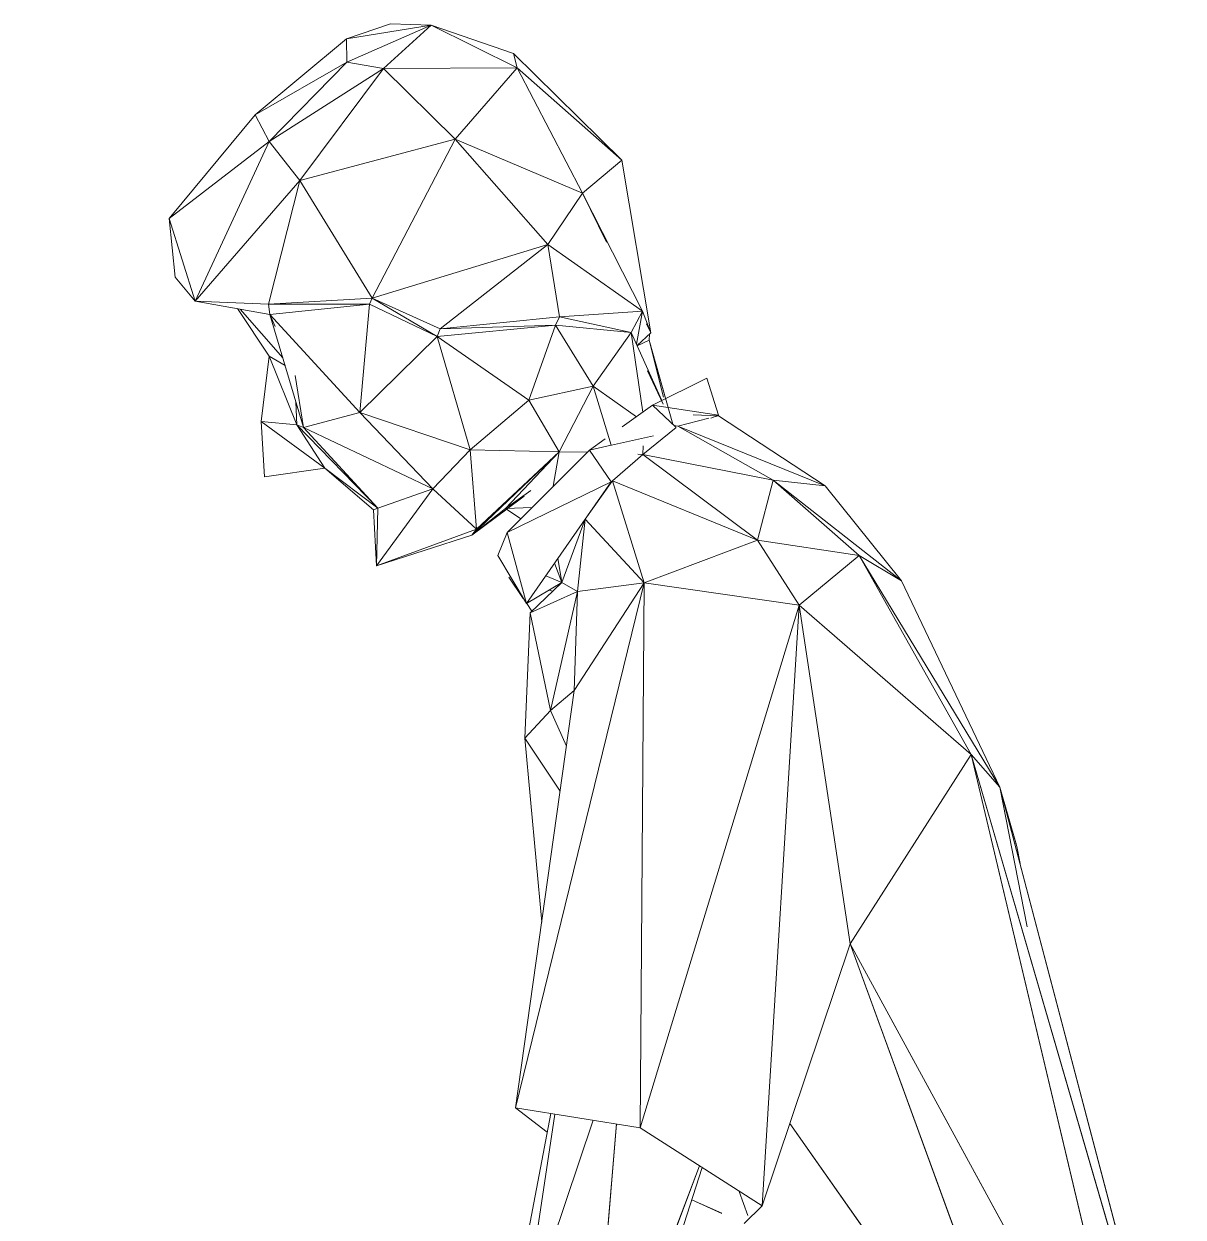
# Model space of a CAD drawing. Header units: centimetres. Extents: x 710 to 12582, y -437 to 1921.
# Drawn here: x 3528.6 to 3577.4, y 216.8 to 267 of the extents above; entities that cross this region are included whole.
import ezdxf

# ---------------------------------------------------------------- set-up
doc = ezdxf.new("R2010")
doc.units = ezdxf.units.CM
doc.layers.add('A-GENM', color=7, linetype='Continuous', lineweight=9)

# ---------------------------------------------------------------- blocks, each defined once
blk = doc.blocks.new('EQ-01-019 - EQ-01-019_dwg_Agrupar_1035-V12-Sección 4')
at = {"layer": 'A-GENM', "color": 30, "true_color": 0xff7f00}
for p, q in [((3549.21, 212.962), (3550.774, 221.172)), ((3549.21, 212.962), (3550.774, 221.172)), ((3549.21, 212.962), (3550.774, 221.172)), ((3549.572, 212.027), (3550.937, 221.146)), ((3550.937, 221.146), (3549.572, 212.027)), ((3550.937, 221.146), (3549.572, 212.027)), ((3549.572, 212.027), (3552.564, 220.885)), ((3552.564, 220.885), (3549.572, 212.027)), ((3549.572, 212.027), (3552.564, 220.885)), ((3552.382, 206.693), (3553.535, 220.729)), ((3552.382, 206.693), (3553.535, 220.729)), ((3552.382, 206.693), (3557.038, 218.961)), ((3557.038, 218.961), (3552.382, 206.693)), ((3553.676, 208.069), (3557.14, 218.895)), ((3553.676, 208.069), (3557.14, 218.895)), ((3553.676, 208.069), (3557.14, 218.895)), ((3546.665, 209.348), (3549.21, 212.962)), ((3549.21, 212.962), (3548.232, 211.614)), ((3548.232, 211.614), (3549.21, 212.962)), ((3549.21, 212.962), (3548.232, 211.614)), ((3549.572, 212.027), (3549.21, 212.962)), ((3549.21, 212.962), (3549.572, 212.027)), ((3549.572, 212.027), (3549.21, 212.962)), ((3549.572, 212.027), (3546.665, 209.348)), ((3549.572, 212.027), (3550.797, 205.298)), ((3549.572, 212.027), (3552.382, 206.693)), ((3535.981, 195.228), (3548.232, 211.614)), ((3548.232, 211.614), (3535.981, 195.228)), ((3546.665, 209.348), (3548.232, 211.614)), ((3546.731, 209.443), (3548.232, 211.614)), ((3548.001, 211.278), (3548.232, 211.614)), ((3535.871, 193.644), (3546.665, 209.348)), ((3536.42, 194.327), (3546.665, 209.348)), ((3546.665, 209.348), (3550.797, 205.298)), ((3553.676, 208.069), (3552.382, 206.693)), ((3552.382, 206.693), (3553.676, 208.069)), ((3550.797, 205.298), (3552.382, 206.693)), ((3550.797, 205.298), (3552.382, 206.693)), ((3536.42, 194.327), (3550.797, 205.298)), ((3536.42, 194.327), (3550.797, 205.298)), ((3536.878, 194.069), (3550.797, 205.298)), ((3538.175, 194.679), (3547.164, 202.366)), ((3547.164, 202.366), (3538.175, 194.679)), ((3547.164, 202.366), (3538.175, 194.679)), ((3535.871, 193.644), (3537.747, 196.371)), ((3532.506, 194.49), (3537.648, 195.686)), ((3535.981, 195.228), (3537.648, 195.686)), ((3530.61, 189.069), (3535.981, 195.228)), ((3530.61, 189.069), (3535.981, 195.228)), ((3535.981, 195.228), (3530.61, 189.069)), ((3531.178, 187.66), (3535.981, 195.228)), ((3531.178, 187.66), (3535.981, 195.228)), ((3531.321, 191.275), (3535.981, 195.228)), ((3532.473, 187.197), (3535.981, 195.228)), ((3535.981, 195.228), (3532.473, 187.197)), ((3532.506, 194.49), (3536.045, 195.313)), ((3532.506, 194.49), (3535.981, 195.228)), ((3533.768, 187.249), (3535.981, 195.228)), ((3533.768, 187.249), (3535.981, 195.228)), ((3535.981, 195.228), (3535.871, 193.644)), ((3535.981, 195.228), (3535.871, 193.644)), ((3535.871, 193.644), (3535.981, 195.228)), ((3536.878, 194.069), (3538.299, 195.239)), ((3530.602, 192.692), (3532.506, 194.49)), ((3532.506, 194.49), (3530.602, 192.692)), ((3530.664, 191.293), (3532.506, 194.49)), ((3531.321, 191.275), (3532.506, 194.49)), ((3536.878, 194.069), (3538.175, 194.679)), ((3534.379, 187.311), (3536.42, 194.327)), ((3534.379, 187.311), (3536.878, 194.069)), ((3536.878, 194.069), (3534.379, 187.311)), ((3536.42, 194.327), (3535.871, 193.644)), ((3536.878, 194.069), (3536.42, 194.327)), ((3533.768, 187.249), (3535.871, 193.644)), ((3535.871, 193.644), (3533.768, 187.249)), ((3534.379, 187.311), (3535.871, 193.644)), ((3530.319, 189.596), (3530.602, 192.692)), ((3530.602, 192.692), (3530.319, 189.596)), ((3530.602, 192.692), (3530.434, 189.789)), ((3530.602, 192.692), (3530.664, 191.293)), ((3530.602, 192.692), (3530.664, 191.293)), ((3531.321, 191.275), (3531.635, 191.41)), ((3531.321, 191.275), (3528.594, 186.704)), ((3531.321, 191.275), (3528.594, 186.704)), ((3531.321, 191.275), (3528.594, 186.704)), ((3531.321, 191.275), (3528.694, 185.124)), ((3530.501, 189.901), (3530.664, 191.293)), ((3530.501, 189.901), (3530.664, 191.293)), ((3530.61, 189.069), (3531.321, 191.275)), ((3531.321, 191.275), (3530.61, 189.069)), ((3531.321, 191.275), (3530.664, 191.293)), ((3530.664, 191.293), (3530.783, 190.374)), ((3530.664, 191.293), (3531.295, 191.233)), ((3531.321, 191.275), (3530.664, 191.293)), ((3530.61, 189.069), (3528.694, 185.124)), ((3528.772, 184.331), (3530.61, 189.069)), ((3529.287, 183.489), (3530.61, 189.069)), ((3531.178, 187.66), (3530.61, 189.069)), ((3530.61, 189.069), (3531.178, 187.66)), ((3529.287, 183.489), (3531.178, 187.66)), ((3531.178, 187.66), (3529.287, 183.489)), ((3531.178, 187.66), (3529.287, 183.489)), ((3529.849, 183.67), (3531.178, 187.66)), ((3530.681, 182.807), (3531.178, 187.66)), ((3531.178, 187.66), (3530.681, 182.807)), ((3532.473, 187.197), (3531.178, 187.66)), ((3532.473, 187.197), (3531.178, 187.66)), ((3530.681, 182.807), (3532.473, 187.197)), ((3530.681, 182.807), (3532.473, 187.197)), ((3531.683, 183.432), (3532.473, 187.197)), ((3532.473, 187.197), (3531.986, 184.847)), ((3532.473, 187.197), (3531.986, 184.847)), ((3532.473, 187.197), (3533.768, 187.249)), ((3532.473, 187.197), (3533.768, 187.249)), ((3532.473, 187.197), (3532.862, 184.233)), ((3532.862, 184.233), (3532.473, 187.197)), ((3533.768, 187.249), (3532.862, 184.233)), ((3532.862, 184.233), (3533.768, 187.249)), ((3534.379, 187.311), (3533.479, 184.884)), ((3533.479, 184.884), (3534.379, 187.311)), ((3533.479, 184.884), (3533.768, 187.249)), ((3533.768, 187.249), (3533.479, 184.884)), ((3533.768, 187.249), (3533.479, 184.884)), ((3534.379, 187.311), (3533.768, 187.249)), ((3528.694, 185.124), (3528.601, 185.396)), ((3528.601, 185.396), (3528.694, 185.124)), ((3528.694, 185.124), (3528.601, 185.396)), ((3529.154, 185.317), (3528.694, 185.124)), ((3528.694, 185.124), (3528.777, 184.346)), ((3528.694, 185.124), (3528.921, 184.717)), ((3531.986, 184.847), (3531.8, 182.127)), ((3531.8, 182.127), (3531.986, 184.847)), ((3532.862, 184.233), (3531.986, 184.847)), ((3531.986, 184.847), (3532.367, 181.909)), ((3533.479, 184.884), (3532.862, 184.233)), ((3533.479, 184.884), (3532.884, 182.62)), ((3528.601, 184.57), (3528.946, 182.567)), ((3528.601, 184.57), (3528.946, 182.567)), ((3528.946, 182.567), (3528.601, 184.57)), ((3529.136, 180.648), (3528.772, 184.331)), ((3528.772, 184.331), (3529.618, 180.213)), ((3528.772, 184.331), (3529.287, 183.489)), ((3528.772, 184.331), (3529.136, 180.648)), ((3531.683, 183.432), (3531.93, 184.025)), ((3531.93, 184.025), (3531.683, 183.432)), ((3532.862, 184.233), (3532.367, 181.909)), ((3532.367, 181.909), (3532.862, 184.233)), ((3532.862, 184.233), (3532.884, 182.62)), ((3532.884, 182.62), (3532.862, 184.233)), ((3528.706, 182.883), (3528.601, 183.78)), ((3528.601, 183.78), (3528.706, 182.883)), ((3528.601, 183.78), (3528.706, 182.883)), ((3529.859, 183.7), (3529.287, 183.489)), ((3529.287, 183.489), (3529.859, 183.7)), ((3529.287, 183.489), (3529.859, 183.7)), ((3529.618, 180.213), (3529.287, 183.489)), ((3529.287, 183.489), (3529.902, 182.576)), ((3529.287, 183.489), (3529.618, 180.213)), ((3529.902, 182.576), (3529.287, 183.489)), ((3530.021, 180.137), (3529.849, 183.67)), ((3530.681, 182.807), (3529.849, 183.67)), ((3530.557, 179.801), (3529.849, 183.67)), ((3530.681, 182.807), (3529.849, 183.67)), ((3531.683, 183.432), (3530.681, 182.807)), ((3531.323, 180.618), (3531.683, 183.432)), ((3528.706, 182.883), (3528.973, 182.302)), ((3528.706, 182.883), (3528.973, 182.302)), ((3528.706, 182.883), (3528.973, 182.302)), ((3530.681, 182.807), (3530.557, 179.801)), ((3531.323, 180.618), (3530.681, 182.807)), ((3532.884, 182.62), (3532.367, 181.909)), ((3532.884, 182.62), (3532.367, 181.909)), ((3532.367, 181.909), (3531.8, 182.127)), ((3529.136, 180.648), (3529.618, 180.213)), ((3529.618, 180.213), (3529.999, 180.581)), ((3529.618, 180.213), (3529.999, 180.581)), ((3531.323, 180.618), (3530.557, 179.801)), ((3530.557, 179.801), (3530.021, 180.137))]:
    blk.add_line(p, q, dxfattribs=at)
at = {"layer": 'A-GENM', "color": 30, "true_color": 0xff7f00, "flags": 128}
for points in [[(3557.038, 218.961), (3552.382, 206.693), (3553.535, 220.729)], [(3549.572, 212.027), (3546.665, 209.348), (3549.21, 212.962), (3546.665, 209.348)], [(3549.572, 212.027), (3550.797, 205.298), (3552.382, 206.693), (3549.572, 212.027), (3546.665, 209.348), (3550.797, 205.298), (3536.878, 194.069), (3536.42, 194.327), (3535.871, 193.644)], [(3536.878, 194.069), (3550.797, 205.298), (3549.572, 212.027)], [(3549.572, 212.027), (3552.382, 206.693), (3553.676, 208.069)], [(3535.981, 195.228), (3548.232, 211.614), (3546.731, 209.443)], [(3535.871, 193.644), (3546.665, 209.348), (3535.871, 193.644), (3534.379, 187.311), (3535.871, 193.644), (3533.768, 187.249)], [(3546.665, 209.348), (3536.42, 194.327), (3550.797, 205.298), (3546.665, 209.348), (3536.42, 194.327), (3534.379, 187.311), (3536.878, 194.069), (3536.42, 194.327), (3535.871, 193.644)], [(3535.981, 195.228), (3531.321, 191.275), (3530.61, 189.069)], [(3536.045, 195.313), (3532.506, 194.49), (3535.981, 195.228), (3531.178, 187.66)], [(3531.178, 187.66), (3532.473, 187.197), (3535.981, 195.228)], [(3532.473, 187.197), (3533.768, 187.249), (3535.981, 195.228), (3532.506, 194.49), (3531.321, 191.275), (3535.981, 195.228)], [(3530.664, 191.293), (3532.506, 194.49), (3530.602, 192.692)], [(3530.664, 191.293), (3532.506, 194.49), (3531.321, 191.275)], [(3533.768, 187.249), (3534.379, 187.311), (3536.42, 194.327)], [(3530.434, 189.789), (3530.602, 192.692), (3530.319, 189.596)], [(3530.664, 191.293), (3530.602, 192.692), (3530.434, 189.789)], [(3528.777, 184.346), (3528.694, 185.124), (3531.321, 191.275)], [(3528.777, 184.346), (3528.694, 185.124), (3531.321, 191.275)], [(3530.501, 189.901), (3530.664, 191.293), (3530.783, 190.374)], [(3531.295, 191.233), (3530.664, 191.293), (3530.783, 190.374)], [(3531.321, 191.275), (3530.664, 191.293), (3531.295, 191.233)], [(3529.154, 185.317), (3528.694, 185.124), (3530.61, 189.069)], [(3530.61, 189.069), (3528.694, 185.124), (3528.921, 184.717)], [(3529.287, 183.489), (3530.61, 189.069), (3528.772, 184.331)], [(3530.61, 189.069), (3528.772, 184.331), (3529.287, 183.489)], [(3529.287, 183.489), (3530.61, 189.069), (3531.178, 187.66)], [(3531.178, 187.66), (3529.849, 183.67), (3530.021, 180.137)], [(3529.849, 183.67), (3531.178, 187.66), (3530.681, 182.807)], [(3530.021, 180.137), (3530.557, 179.801), (3531.323, 180.618), (3530.681, 182.807), (3530.557, 179.801), (3530.681, 182.807), (3532.473, 187.197)], [(3532.473, 187.197), (3531.986, 184.847), (3532.367, 181.909), (3531.8, 182.127)], [(3532.884, 182.62), (3533.479, 184.884), (3532.862, 184.233), (3532.473, 187.197)], [(3532.884, 182.62), (3533.479, 184.884), (3532.862, 184.233), (3533.768, 187.249)], [(3533.479, 184.884), (3534.379, 187.311), (3533.768, 187.249)], [(3529.154, 185.317), (3528.694, 185.124), (3528.921, 184.717)], [(3529.902, 182.576), (3529.287, 183.489), (3529.618, 180.213), (3528.772, 184.331), (3529.287, 183.489)], [(3531.93, 184.025), (3531.683, 183.432), (3530.681, 182.807)], [(3532.862, 184.233), (3532.884, 182.62), (3532.367, 181.909), (3532.862, 184.233)], [(3530.681, 182.807), (3529.849, 183.67), (3530.557, 179.801), (3531.323, 180.618), (3531.683, 183.432)], [(3529.136, 180.648), (3529.618, 180.213), (3529.999, 180.581)]]:
    blk.add_lwpolyline(points, dxfattribs=at)
for points in [[(3536.878, 194.069), (3538.175, 194.679)], [(3532.473, 187.197), (3531.683, 183.432)], [(3531.986, 184.847), (3532.862, 184.233), (3531.986, 184.847), (3532.367, 181.909), (3531.8, 182.127)], [(3529.136, 180.648), (3528.772, 184.331), (3529.618, 180.213)], [(3530.021, 180.137), (3530.557, 179.801), (3529.849, 183.67)], [(3531.323, 180.618), (3530.681, 182.807), (3531.683, 183.432)]]:
    blk.add_lwpolyline(points, close=True, dxfattribs=at)
blk = doc.blocks.new('EQ-01-019 - EQ-01-019_dwg_Agrupar_1037-V13-Sección 4')
at = {"layer": 'A-GENM', "color": 161, "true_color": 0x7f9fff}
for p, q in [((3542.177, 266.399), (3544.025, 267.035)), ((3544.025, 267.035), (3542.177, 266.399)), ((3542.177, 266.399), (3545.733, 266.975)), ((3542.182, 265.419), (3545.733, 266.975)), ((3542.182, 265.419), (3545.733, 266.975)), ((3543.733, 265.159), (3545.733, 266.975)), ((3545.733, 266.975), (3543.733, 265.159)), ((3545.733, 266.975), (3544.025, 267.035)), ((3549.201, 265.792), (3545.733, 266.975)), ((3549.364, 265.184), (3545.733, 266.975)), ((3538.329, 263.211), (3542.177, 266.399)), ((3542.177, 266.399), (3538.329, 263.211)), ((3542.182, 265.419), (3542.177, 266.399)), ((3553.77, 261.299), (3549.201, 265.792)), ((3549.364, 265.184), (3549.201, 265.792)), ((3553.77, 261.299), (3549.201, 265.792)), ((3542.182, 265.419), (3538.329, 263.211)), ((3538.913, 262.077), (3542.182, 265.419)), ((3543.733, 265.159), (3542.182, 265.419)), ((3543.733, 265.159), (3538.913, 262.077)), ((3543.733, 265.159), (3540.216, 260.444)), ((3543.733, 265.159), (3540.216, 260.444)), ((3543.733, 265.159), (3549.364, 265.184)), ((3549.364, 265.184), (3543.733, 265.159)), ((3546.744, 262.187), (3543.733, 265.159)), ((3543.733, 265.159), (3546.744, 262.187)), ((3546.744, 262.187), (3549.364, 265.184)), ((3549.364, 265.184), (3552.107, 259.906)), ((3549.364, 265.184), (3553.77, 261.299)), ((3552.107, 259.906), (3549.364, 265.184)), ((3549.364, 265.184), (3553.77, 261.299)), ((3553.77, 261.299), (3549.364, 265.184)), ((3534.716, 258.84), (3538.329, 263.211)), ((3538.913, 262.077), (3538.329, 263.211)), ((3538.913, 262.077), (3534.716, 258.84)), ((3538.913, 262.077), (3535.808, 255.366)), ((3540.216, 260.444), (3538.913, 262.077)), ((3538.913, 262.077), (3540.216, 260.444)), ((3538.913, 262.077), (3540.216, 260.444)), ((3546.744, 262.187), (3540.216, 260.444)), ((3546.744, 262.187), (3543.26, 255.484)), ((3550.647, 257.749), (3546.744, 262.187)), ((3546.744, 262.187), (3552.107, 259.906)), ((3552.107, 259.906), (3546.744, 262.187)), ((3546.744, 262.187), (3552.107, 259.906)), ((3552.107, 259.906), (3553.77, 261.299)), ((3553.77, 261.299), (3552.107, 259.906)), ((3553.77, 261.299), (3554.99, 254.026)), ((3553.77, 261.299), (3554.99, 254.026)), ((3540.216, 260.444), (3535.808, 255.366)), ((3540.216, 260.444), (3538.896, 255.234)), ((3543.26, 255.484), (3540.216, 260.444)), ((3550.647, 257.749), (3552.107, 259.906)), ((3552.107, 259.906), (3554.631, 254.939)), ((3552.107, 259.906), (3553.119, 257.842)), ((3534.711, 258.84), (3534.968, 256.377)), ((3534.716, 258.84), (3534.968, 256.377)), ((3534.716, 258.84), (3535.808, 255.366)), ((3550.647, 257.749), (3543.26, 255.484)), ((3550.647, 257.749), (3546.114, 254.199)), ((3550.647, 257.749), (3551.147, 254.707)), ((3550.647, 257.749), (3554.631, 254.939)), ((3534.968, 256.377), (3535.808, 255.366)), ((3535.808, 255.366), (3538.896, 255.234)), ((3543.26, 255.484), (3538.896, 255.234)), ((3543.26, 255.484), (3546.114, 254.199)), ((3546.114, 254.199), (3551.147, 254.707)), ((3551.147, 254.707), (3554.631, 254.939)), ((3551.147, 254.707), (3554.16, 254.047)), ((3554.631, 254.939), (3554.16, 254.047)), ((3554.631, 254.939), (3554.384, 253.547)), ((3554.631, 254.939), (3554.99, 254.026)), ((3554.801, 254.41), (3554.99, 254.026)), ((3554.99, 254.026), (3554.408, 253.493))]:
    blk.add_line(p, q, dxfattribs=at)
at = {"layer": 'A-GENM', "color": 30, "true_color": 0xff7f00}
for p, q in [((3550.647, 257.749), (3546.114, 254.199)), ((3546.114, 254.199), (3550.647, 257.749)), ((3550.647, 257.749), (3551.147, 254.707)), ((3535.808, 255.366), (3534.968, 256.377)), ((3538.896, 255.234), (3535.808, 255.366)), ((3543.26, 255.484), (3538.896, 255.234)), ((3543.147, 255.241), (3538.944, 254.807)), ((3542.74, 250.679), (3543.147, 255.241)), ((3543.147, 255.241), (3543.26, 255.484)), ((3545.997, 253.881), (3543.147, 255.241)), ((3545.997, 253.881), (3543.26, 255.484)), ((3546.114, 254.199), (3543.26, 255.484)), ((3543.26, 255.484), (3545.997, 253.881)), ((3545.997, 253.881), (3543.26, 255.484)), ((3543.26, 255.484), (3546.114, 254.199)), ((3546.114, 254.199), (3543.26, 255.484)), ((3537.588, 255.049), (3538.924, 253.051)), ((3537.588, 255.049), (3538.924, 253.051)), ((3537.693, 255.03), (3539.492, 252.976)), ((3537.693, 255.03), (3539.492, 252.976)), ((3539.492, 252.976), (3537.693, 255.03)), ((3538.944, 254.807), (3540.371, 250.039)), ((3538.944, 254.807), (3539.167, 254.293)), ((3542.74, 250.679), (3538.944, 254.807)), ((3540.371, 250.039), (3538.944, 254.807)), ((3538.944, 254.807), (3542.74, 250.679)), ((3546.114, 254.199), (3551.147, 254.707)), ((3551.147, 254.707), (3546.114, 254.199)), ((3551.147, 254.707), (3550.965, 254.355)), ((3551.147, 254.707), (3550.965, 254.355)), ((3545.997, 253.881), (3550.965, 254.355)), ((3545.997, 253.881), (3550.965, 254.355)), ((3550.965, 254.355), (3545.997, 253.881)), ((3545.997, 253.881), (3546.114, 254.199)), ((3545.997, 253.881), (3546.114, 254.199)), ((3550.965, 254.355), (3546.114, 254.199)), ((3546.114, 254.199), (3550.965, 254.355)), ((3549.846, 251.199), (3550.965, 254.355)), ((3550.965, 254.355), (3549.846, 251.199)), ((3550.965, 254.355), (3549.846, 251.199)), ((3550.965, 254.355), (3554.16, 254.047)), ((3550.965, 254.355), (3552.561, 251.782)), ((3550.965, 254.355), (3554.16, 254.047)), ((3552.561, 251.782), (3550.965, 254.355)), ((3550.965, 254.355), (3554.16, 254.047)), ((3545.997, 253.881), (3542.74, 250.679)), ((3549.846, 251.199), (3545.997, 253.881)), ((3545.997, 253.881), (3547.378, 249.101)), ((3549.846, 251.199), (3545.997, 253.881)), ((3545.997, 253.881), (3549.846, 251.199)), ((3552.561, 251.782), (3554.16, 254.047)), ((3554.16, 254.047), (3552.561, 251.782)), ((3552.561, 251.782), (3554.16, 254.047)), ((3554.16, 254.047), (3555.446, 251.175)), ((3554.16, 254.047), (3554.643, 250.687)), ((3554.16, 254.047), (3554.643, 250.687)), ((3554.16, 254.047), (3555.446, 251.175)), ((3554.408, 253.493), (3554.99, 254.026)), ((3554.415, 253.479), (3554.914, 253.727)), ((3554.415, 253.479), (3554.914, 253.727)), ((3554.914, 253.727), (3554.924, 253.966)), ((3554.914, 253.727), (3554.924, 253.966)), ((3554.914, 253.727), (3554.924, 253.966)), ((3554.914, 253.727), (3555.912, 250.19)), ((3555.518, 251.321), (3554.914, 253.727)), ((3554.914, 253.727), (3555.593, 251.321)), ((3555.518, 251.321), (3554.914, 253.727)), ((3554.914, 253.727), (3555.593, 251.321)), ((3538.589, 250.297), (3538.924, 253.051)), ((3538.924, 253.051), (3538.589, 250.297)), ((3538.924, 253.051), (3540.089, 250.151)), ((3538.924, 253.051), (3539.589, 252.65)), ((3540.371, 250.039), (3540.016, 252.238)), ((3555.507, 251.022), (3554.851, 252.425)), ((3549.846, 251.199), (3552.561, 251.782)), ((3549.846, 251.199), (3552.561, 251.782)), ((3552.561, 251.782), (3549.846, 251.199)), ((3552.561, 251.782), (3551.131, 249.018)), ((3552.561, 251.782), (3554.379, 250.499)), ((3552.561, 251.782), (3553.32, 249.3)), ((3549.846, 251.199), (3547.378, 249.101)), ((3549.846, 251.199), (3547.378, 249.101)), ((3549.846, 251.199), (3551.131, 249.018)), ((3540.089, 250.151), (3540.045, 251.126)), ((3542.74, 250.679), (3540.371, 250.039)), ((3542.74, 250.679), (3540.371, 250.039)), ((3542.74, 250.679), (3540.371, 250.039)), ((3547.378, 249.101), (3542.74, 250.679)), ((3542.74, 250.679), (3545.808, 247.469)), ((3547.378, 249.101), (3542.74, 250.679)), ((3538.589, 250.297), (3538.72, 247.972)), ((3538.589, 250.297), (3541.259, 248.334)), ((3538.589, 250.297), (3540.089, 250.151)), ((3538.72, 247.972), (3538.589, 250.297)), ((3541.259, 248.334), (3540.089, 250.151)), ((3543.5, 246.649), (3540.089, 250.151)), ((3540.089, 250.151), (3540.371, 250.039)), ((3540.371, 250.039), (3540.089, 250.151)), ((3545.808, 247.469), (3540.371, 250.039)), ((3543.5, 246.649), (3540.371, 250.039)), ((3545.808, 247.469), (3540.371, 250.039)), ((3547.378, 249.101), (3545.808, 247.469)), ((3547.378, 249.101), (3551.131, 249.018)), ((3547.378, 249.101), (3547.643, 245.771)), ((3547.378, 249.101), (3547.643, 245.771)), ((3547.446, 245.51), (3551.131, 249.018)), ((3551.131, 249.018), (3547.643, 245.771)), ((3551.131, 249.018), (3548.871, 246.641)), ((3551.131, 249.018), (3550.878, 247.569)), ((3552.309, 249.002), (3551.131, 249.018)), ((3538.72, 247.972), (3541.259, 248.334)), ((3538.72, 247.972), (3541.259, 248.334)), ((3541.259, 248.334), (3543.307, 246.573)), ((3541.259, 248.334), (3543.5, 246.649)), ((3543.307, 246.573), (3541.259, 248.334)), ((3543.441, 244.217), (3545.808, 247.469)), ((3545.808, 247.469), (3543.5, 246.649)), ((3547.643, 245.771), (3545.808, 247.469)), ((3547.643, 245.771), (3545.808, 247.469)), ((3547.643, 245.771), (3545.808, 247.469)), ((3547.446, 245.51), (3549.654, 247.147)), ((3549.934, 247.399), (3548.871, 246.641)), ((3543.5, 246.649), (3543.307, 246.573)), ((3543.441, 244.217), (3543.5, 246.649)), ((3547.446, 245.51), (3548.871, 246.641)), ((3549.992, 246.682), (3548.871, 246.641)), ((3549.992, 246.682), (3548.871, 246.641)), ((3548.871, 246.641), (3549.992, 246.682)), ((3548.871, 246.641), (3549.512, 246.2)), ((3549.512, 246.2), (3548.871, 246.641)), ((3543.441, 244.217), (3543.307, 246.573)), ((3543.307, 246.573), (3543.441, 244.217)), ((3548.923, 246.606), (3547.446, 245.51)), ((3543.441, 244.217), (3547.643, 245.771)), ((3547.446, 245.51), (3547.643, 245.771)), ((3547.446, 245.51), (3543.441, 244.217))]:
    blk.add_line(p, q, dxfattribs=at)
at = {"layer": 'A-GENM', "color": 28, "true_color": 0x4c1300}
for p, q in [((3535.808, 255.366), (3534.968, 256.377)), ((3535.808, 255.366), (3538.896, 255.234)), ((3538.944, 254.807), (3535.808, 255.366)), ((3543.26, 255.484), (3538.896, 255.234)), ((3543.147, 255.241), (3538.896, 255.234)), ((3538.944, 254.807), (3538.896, 255.234)), ((3538.944, 254.807), (3543.147, 255.241)), ((3543.26, 255.484), (3543.147, 255.241)), ((3545.997, 253.881), (3543.147, 255.241)), ((3546.114, 254.199), (3543.26, 255.484)), ((3545.997, 253.881), (3543.26, 255.484)), ((3546.114, 254.199), (3551.147, 254.707)), ((3551.147, 254.707), (3550.965, 254.355)), ((3551.147, 254.707), (3554.16, 254.047)), ((3545.997, 253.881), (3550.965, 254.355)), ((3546.114, 254.199), (3545.997, 253.881)), ((3546.114, 254.199), (3550.965, 254.355)), ((3550.965, 254.355), (3554.16, 254.047))]:
    blk.add_line(p, q, dxfattribs=at)
at = {"layer": 'A-GENM', "color": 161, "true_color": 0x7f9fff, "flags": 128}
for points in [[(3542.182, 265.419), (3542.177, 266.399), (3545.733, 266.975), (3544.025, 267.035)], [(3549.201, 265.792), (3545.733, 266.975), (3542.182, 265.419)], [(3543.733, 265.159), (3545.733, 266.975), (3549.364, 265.184)], [(3543.733, 265.159), (3542.182, 265.419), (3538.329, 263.211), (3542.177, 266.399), (3542.182, 265.419)], [(3549.364, 265.184), (3549.201, 265.792), (3553.77, 261.299)], [(3538.329, 263.211), (3542.182, 265.419), (3538.913, 262.077), (3538.329, 263.211), (3534.716, 258.84)], [(3540.216, 260.444), (3543.733, 265.159), (3538.913, 262.077), (3534.716, 258.84), (3538.329, 263.211), (3538.913, 262.077), (3534.716, 258.84)], [(3540.216, 260.444), (3546.744, 262.187), (3543.733, 265.159)], [(3546.744, 262.187), (3549.364, 265.184), (3543.733, 265.159)], [(3552.107, 259.906), (3549.364, 265.184), (3546.744, 262.187)], [(3534.716, 258.84), (3535.808, 255.366), (3538.913, 262.077)], [(3543.26, 255.484), (3540.216, 260.444), (3538.896, 255.234), (3540.216, 260.444), (3535.808, 255.366), (3538.913, 262.077)], [(3546.744, 262.187), (3550.647, 257.749), (3546.744, 262.187), (3543.26, 255.484), (3546.744, 262.187), (3540.216, 260.444), (3543.26, 255.484)], [(3554.99, 254.026), (3553.77, 261.299), (3552.107, 259.906)], [(3540.216, 260.444), (3535.808, 255.366), (3534.716, 258.84), (3534.968, 256.377)]]:
    blk.add_lwpolyline(points, dxfattribs=at)
for points in [[(3544.025, 267.035), (3545.733, 266.975), (3542.177, 266.399)], [(3549.201, 265.792), (3545.733, 266.975), (3549.364, 265.184)], [(3538.913, 262.077), (3542.182, 265.419), (3543.733, 265.159)]]:
    blk.add_lwpolyline(points, close=True, dxfattribs=at)
at = {"layer": 'A-GENM', "color": 30, "true_color": 0xff7f00, "flags": 128}
for points in [[(3550.647, 257.749), (3554.631, 254.939), (3552.107, 259.906)], [(3550.647, 257.749), (3543.26, 255.484)], [(3542.74, 250.679), (3543.147, 255.241), (3545.997, 253.881)], [(3554.16, 254.047), (3551.147, 254.707)], [(3554.379, 250.499), (3552.561, 251.782)], [(3540.045, 251.126), (3540.089, 250.151)], [(3538.72, 247.972), (3538.589, 250.297), (3541.259, 248.334)], [(3540.371, 250.039), (3543.5, 246.649)], [(3547.643, 245.771), (3543.441, 244.217)]]:
    blk.add_lwpolyline(points, close=True, dxfattribs=at)
for points in [[(3554.99, 254.026), (3554.631, 254.939), (3552.107, 259.906), (3550.647, 257.749), (3554.631, 254.939)], [(3554.631, 254.939), (3551.147, 254.707), (3550.647, 257.749)], [(3534.968, 256.377), (3535.808, 255.366), (3538.896, 255.234)], [(3538.896, 255.234), (3538.944, 254.807), (3535.808, 255.366), (3538.944, 254.807)], [(3538.896, 255.234), (3543.26, 255.484), (3543.147, 255.241), (3538.896, 255.234), (3543.147, 255.241)], [(3540.371, 250.039), (3538.944, 254.807), (3538.896, 255.234)], [(3547.378, 249.101), (3542.74, 250.679), (3543.147, 255.241), (3538.944, 254.807)], [(3546.114, 254.199), (3545.997, 253.881), (3543.147, 255.241), (3538.944, 254.807)], [(3543.26, 255.484), (3546.114, 254.199), (3545.997, 253.881), (3543.26, 255.484)], [(3537.588, 255.049), (3538.924, 253.051), (3539.589, 252.65)], [(3538.944, 254.807), (3542.74, 250.679), (3545.997, 253.881), (3547.378, 249.101), (3545.997, 253.881)], [(3554.16, 254.047), (3554.631, 254.939), (3551.147, 254.707)], [(3554.16, 254.047), (3554.631, 254.939), (3554.384, 253.547)], [(3554.384, 253.547), (3554.631, 254.939), (3554.99, 254.026), (3554.408, 253.493)], [(3553.32, 249.3), (3552.561, 251.782), (3550.965, 254.355)], [(3554.643, 250.687), (3554.16, 254.047), (3555.446, 251.175)], [(3554.415, 253.479), (3554.914, 253.727), (3555.518, 251.321)], [(3540.089, 250.151), (3538.924, 253.051), (3538.589, 250.297)], [(3540.089, 250.151), (3538.924, 253.051), (3539.589, 252.65)], [(3548.871, 246.641), (3547.446, 245.51), (3548.871, 246.641), (3551.131, 249.018), (3552.561, 251.782)], [(3549.846, 251.199), (3551.131, 249.018), (3552.561, 251.782), (3553.32, 249.3)], [(3542.74, 250.679), (3545.808, 247.469), (3547.378, 249.101), (3549.846, 251.199)], [(3549.846, 251.199), (3551.131, 249.018), (3552.309, 249.002)], [(3540.371, 250.039), (3545.808, 247.469), (3542.74, 250.679)], [(3538.589, 250.297), (3540.089, 250.151), (3541.259, 248.334), (3540.089, 250.151), (3543.5, 246.649), (3541.259, 248.334)], [(3541.259, 248.334), (3538.589, 250.297), (3540.089, 250.151)], [(3540.371, 250.039), (3540.089, 250.151), (3543.5, 246.649), (3545.808, 247.469), (3543.441, 244.217), (3547.446, 245.51)], [(3545.808, 247.469), (3547.378, 249.101), (3547.643, 245.771)], [(3549.512, 246.2), (3548.871, 246.641), (3551.131, 249.018), (3547.378, 249.101)], [(3550.878, 247.569), (3551.131, 249.018), (3547.378, 249.101)], [(3552.309, 249.002), (3551.131, 249.018), (3547.446, 245.51), (3548.923, 246.606)], [(3547.643, 245.771), (3551.131, 249.018), (3550.878, 247.569)], [(3541.259, 248.334), (3543.5, 246.649), (3543.307, 246.573), (3541.259, 248.334)], [(3543.5, 246.649), (3545.808, 247.469), (3543.441, 244.217), (3543.5, 246.649), (3543.307, 246.573)], [(3543.307, 246.573), (3543.441, 244.217), (3543.5, 246.649)], [(3543.441, 244.217), (3547.446, 245.51), (3547.643, 245.771)]]:
    blk.add_lwpolyline(points, dxfattribs=at)
blk = doc.blocks.new('EQ-01-019 - EQ-01-019_dwg-V14-Sección 4')
at = {"layer": 'A-GENM', "color": 1, "true_color": 0xff0000}
for p, q in [((3557.346, 252.123), (3555.056, 250.98)), ((3557.346, 252.123), (3557.84, 250.568)), ((3553.784, 250.076), (3555.056, 250.98)), ((3557.84, 250.568), (3555.056, 250.98)), ((3556.032, 250.062), (3555.056, 250.98)), ((3556.117, 250.105), (3557.43, 250.436)), ((3557.43, 250.436), (3556.117, 250.105)), ((3557.827, 250.536), (3556.768, 250.582)), ((3557.84, 250.568), (3557.513, 250.442)), ((3557.63, 250.487), (3557.827, 250.536)), ((3557.827, 250.536), (3557.63, 250.487)), ((3557.63, 250.487), (3557.827, 250.536)), ((3557.827, 250.536), (3562.318, 247.593)), ((3555.091, 249.688), (3553.325, 249.297)), ((3555.091, 249.688), (3553.325, 249.297)), ((3555.091, 249.688), (3553.325, 249.297)), ((3554.642, 248.911), (3556.047, 250.048)), ((3555.967, 250.122), (3556.117, 250.105)), ((3556.117, 250.105), (3555.967, 250.122)), ((3555.967, 250.122), (3556.117, 250.105)), ((3556.117, 250.105), (3560.138, 247.822)), ((3556.117, 250.105), (3562.318, 247.593)), ((3556.117, 250.105), (3560.138, 247.822)), ((3552.399, 249.092), (3553.065, 249.565)), ((3552.399, 249.092), (3553.065, 249.565)), ((3553.321, 249.296), (3552.399, 249.092)), ((3553.321, 249.296), (3552.399, 249.092)), ((3554.658, 249.268), (3554.642, 248.911)), ((3548.944, 245.631), (3552.399, 249.092)), ((3552.399, 249.092), (3553.31, 247.755)), ((3553.365, 247.806), (3554.642, 248.911)), ((3554.433, 248.924), (3554.642, 248.911)), ((3554.642, 248.911), (3560.138, 247.822)), ((3554.642, 248.911), (3559.48, 245.305)), ((3554.642, 248.911), (3559.48, 245.305)), ((3560.138, 247.822), (3554.642, 248.911)), ((3548.944, 245.631), (3553.31, 247.755)), ((3553.31, 247.755), (3548.944, 245.631)), ((3549.746, 242.629), (3553.31, 247.755)), ((3553.352, 247.787), (3552.224, 246.18)), ((3553.352, 247.787), (3552.224, 246.18)), ((3553.365, 247.806), (3559.48, 245.305)), ((3553.365, 247.806), (3554.71, 243.504)), ((3560.138, 247.822), (3559.48, 245.305)), ((3559.48, 245.305), (3560.138, 247.822)), ((3563.752, 244.659), (3560.138, 247.822)), ((3560.138, 247.822), (3565.537, 243.593)), ((3560.138, 247.822), (3562.318, 247.593)), ((3565.537, 243.593), (3562.318, 247.593)), ((3552.224, 246.18), (3551.241, 243.519)), ((3551.241, 243.519), (3552.224, 246.18)), ((3552.224, 246.18), (3551.894, 243.142)), ((3552.224, 246.18), (3551.894, 243.142)), ((3551.894, 243.142), (3552.224, 246.18)), ((3552.224, 246.18), (3554.71, 243.504)), ((3548.542, 244.652), (3548.944, 245.631)), ((3549.746, 242.629), (3548.944, 245.631)), ((3559.48, 245.305), (3554.71, 243.504)), ((3554.71, 243.504), (3559.48, 245.305)), ((3563.752, 244.659), (3559.48, 245.305)), ((3559.48, 245.305), (3561.223, 242.566)), ((3563.752, 244.659), (3559.48, 245.305)), ((3548.542, 244.652), (3549.746, 242.629)), ((3549.746, 242.629), (3548.542, 244.652)), ((3563.752, 244.659), (3561.223, 242.566)), ((3563.752, 244.659), (3568.462, 236.286)), ((3563.752, 244.659), (3569.679, 234.903)), ((3563.752, 244.659), (3565.537, 243.593)), ((3563.752, 244.659), (3565.537, 243.593)), ((3550.929, 244.332), (3551.241, 243.519)), ((3550.929, 244.332), (3551.241, 243.519)), ((3551.076, 244.543), (3551.241, 243.519)), ((3551.076, 244.543), (3551.241, 243.519)), ((3549.614, 242.851), (3549.007, 243.744)), ((3551.241, 243.519), (3550.562, 243.804)), ((3554.71, 243.504), (3549.294, 221.41)), ((3551.241, 243.519), (3549.746, 242.629)), ((3551.241, 243.519), (3549.91, 242.248)), ((3549.91, 242.248), (3551.241, 243.519)), ((3549.91, 242.248), (3551.894, 243.142)), ((3550.7, 243.197), (3550.852, 243.148)), ((3550.852, 243.148), (3550.7, 243.197)), ((3550.763, 238.129), (3551.894, 243.142)), ((3551.894, 243.142), (3550.763, 238.129)), ((3551.894, 243.142), (3550.763, 238.129)), ((3551.241, 243.519), (3551.894, 243.142)), ((3551.762, 238.968), (3554.71, 243.504)), ((3551.762, 238.968), (3554.71, 243.504)), ((3551.762, 238.968), (3554.71, 243.504)), ((3551.762, 238.968), (3551.894, 243.142)), ((3551.762, 238.968), (3551.894, 243.142)), ((3551.894, 243.142), (3554.71, 243.504)), ((3554.71, 243.504), (3554.53, 220.569)), ((3561.223, 242.566), (3554.71, 243.504)), ((3561.223, 242.566), (3554.71, 243.504)), ((3554.71, 243.504), (3561.223, 242.566)), ((3569.679, 234.903), (3565.537, 243.593)), ((3549.979, 242.314), (3549.759, 242.637)), ((3549.979, 242.314), (3549.759, 242.637)), ((3549.759, 242.637), (3549.979, 242.314)), ((3549.677, 236.962), (3549.91, 242.248)), ((3549.91, 242.248), (3549.677, 236.962)), ((3549.91, 242.248), (3550.763, 238.129)), ((3549.91, 242.248), (3550.763, 238.129)), ((3550.763, 238.129), (3549.91, 242.248)), ((3561.223, 242.566), (3554.53, 220.569)), ((3561.223, 242.566), (3559.668, 217.274)), ((3561.223, 242.566), (3563.382, 228.314)), ((3561.223, 242.566), (3568.462, 236.286)), ((3561.223, 242.566), (3563.382, 228.314)), ((3551.762, 238.968), (3549.294, 221.41)), ((3550.763, 238.129), (3551.762, 238.968)), ((3551.762, 238.968), (3550.763, 238.129)), ((3550.763, 238.129), (3551.762, 238.968)), ((3549.677, 236.962), (3550.763, 238.129)), ((3550.763, 238.129), (3549.677, 236.962)), ((3550.763, 238.129), (3551.432, 236.624)), ((3550.763, 238.129), (3551.432, 236.624)), ((3549.677, 236.962), (3550.391, 229.216)), ((3549.677, 236.962), (3551.167, 234.737)), ((3549.677, 236.962), (3551.167, 234.737)), ((3550.391, 229.216), (3549.677, 236.962)), ((3551.167, 234.737), (3549.677, 236.962)), ((3568.462, 236.286), (3563.382, 228.314)), ((3568.462, 236.286), (3577.39, 205.612)), ((3568.462, 236.286), (3569.679, 234.903)), ((3568.462, 236.286), (3575.753, 205.583)), ((3577.39, 205.612), (3568.462, 236.286)), ((3568.462, 236.286), (3575.753, 205.583)), ((3577.39, 205.612), (3569.679, 234.903)), ((3569.679, 234.903), (3570.825, 229.021)), ((3569.679, 234.903), (3570.39, 232.41)), ((3570.524, 231.691), (3570.39, 232.41)), ((3563.382, 228.314), (3559.668, 217.274)), ((3571.836, 205.108), (3563.382, 228.314)), ((3563.382, 228.314), (3575.753, 205.583)), ((3575.753, 205.583), (3563.382, 228.314)), ((3550.623, 220.379), (3549.294, 221.41)), ((3549.294, 221.41), (3554.53, 220.569)), ((3559.668, 217.274), (3554.53, 220.569)), ((3560.838, 220.751), (3571.836, 205.108)), ((3557.979, 216.964), (3556.706, 217.539)), ((3557.976, 216.966), (3556.706, 217.539)), ((3558.707, 217.89), (3559.072, 216.868)), ((3558.707, 217.89), (3559.072, 216.868)), ((3558.707, 217.89), (3559.072, 216.868)), ((3558.912, 216.543), (3559.668, 217.274))]:
    blk.add_line(p, q, dxfattribs=at)
at = {"layer": 'A-GENM', "color": 251, "true_color": 0x666666}
for p, q in [((3551.131, 249.018), (3547.446, 245.51)), ((3551.131, 249.018), (3547.643, 245.771)), ((3547.643, 245.771), (3547.446, 245.51))]:
    blk.add_line(p, q, dxfattribs=at)
at = {"layer": 'A-GENM', "color": 1, "true_color": 0xff0000, "flags": 128}
for points in [[(3555.056, 250.98), (3557.84, 250.568), (3557.346, 252.123)], [(3557.84, 250.568), (3557.346, 252.123), (3555.056, 250.98), (3556.032, 250.062)], [(3553.784, 250.076), (3555.056, 250.98), (3556.032, 250.062)], [(3557.513, 250.442), (3557.84, 250.568), (3555.056, 250.98)], [(3562.318, 247.593), (3556.117, 250.105), (3562.318, 247.593), (3560.138, 247.822), (3556.117, 250.105), (3557.43, 250.436)], [(3557.827, 250.536), (3562.318, 247.593), (3565.537, 243.593), (3560.138, 247.822), (3563.752, 244.659)], [(3553.365, 247.806), (3554.642, 248.911), (3556.047, 250.048)], [(3556.047, 250.048), (3554.642, 248.911), (3554.658, 249.268)], [(3553.321, 249.296), (3552.399, 249.092), (3548.944, 245.631), (3549.746, 242.629), (3553.31, 247.755)], [(3554.658, 249.268), (3554.642, 248.911), (3554.433, 248.924)], [(3548.944, 245.631), (3553.31, 247.755), (3552.399, 249.092), (3553.31, 247.755)], [(3553.365, 247.806), (3554.642, 248.911), (3554.433, 248.924)], [(3560.138, 247.822), (3554.642, 248.911), (3559.48, 245.305)], [(3551.894, 243.142), (3554.71, 243.504), (3552.224, 246.18), (3553.352, 247.787)], [(3559.48, 245.305), (3553.365, 247.806), (3554.71, 243.504), (3552.224, 246.18)], [(3559.48, 245.305), (3553.365, 247.806), (3554.71, 243.504)], [(3559.48, 245.305), (3560.138, 247.822), (3563.752, 244.659)], [(3569.679, 234.903), (3565.537, 243.593), (3560.138, 247.822), (3565.537, 243.593), (3562.318, 247.593)], [(3552.224, 246.18), (3551.241, 243.519), (3549.746, 242.629), (3548.542, 244.652), (3548.944, 245.631), (3549.746, 242.629)], [(3554.71, 243.504), (3559.48, 245.305), (3563.752, 244.659), (3561.223, 242.566), (3568.462, 236.286)], [(3568.462, 236.286), (3563.382, 228.314), (3561.223, 242.566), (3568.462, 236.286), (3563.752, 244.659), (3561.223, 242.566)], [(3563.752, 244.659), (3565.537, 243.593), (3569.679, 234.903)], [(3570.377, 232.456), (3569.679, 234.903), (3563.752, 244.659), (3568.462, 236.286)], [(3551.076, 244.543), (3551.241, 243.519), (3550.929, 244.332)], [(3550.562, 243.804), (3551.241, 243.519), (3551.894, 243.142), (3549.91, 242.248), (3551.241, 243.519), (3551.894, 243.142)], [(3551.762, 238.968), (3554.71, 243.504), (3549.294, 221.41), (3554.71, 243.504), (3554.53, 220.569), (3549.294, 221.41), (3551.762, 238.968)], [(3549.677, 236.962), (3549.91, 242.248), (3551.894, 243.142)], [(3551.894, 243.142), (3554.71, 243.504), (3551.762, 238.968), (3551.894, 243.142)], [(3554.53, 220.569), (3561.223, 242.566), (3554.71, 243.504), (3554.53, 220.569), (3561.223, 242.566), (3554.71, 243.504)], [(3568.462, 236.286), (3563.382, 228.314), (3561.223, 242.566), (3559.668, 217.274), (3558.912, 216.543)], [(3561.223, 242.566), (3559.668, 217.274), (3563.382, 228.314)], [(3575.753, 205.583), (3571.836, 205.108), (3563.382, 228.314), (3561.223, 242.566)], [(3550.623, 220.379), (3549.294, 221.41), (3551.762, 238.968)], [(3551.432, 236.624), (3550.763, 238.129), (3549.677, 236.962), (3550.391, 229.216)], [(3569.506, 200.514), (3563.502, 204.442), (3569.506, 200.514), (3571.836, 205.108), (3572.363, 200.874), (3575.753, 205.583), (3568.462, 236.286)], [(3568.462, 236.286), (3577.39, 205.612), (3575.388, 200.544)], [(3577.39, 205.612), (3569.679, 234.903), (3568.462, 236.286)], [(3568.462, 236.286), (3569.679, 234.903), (3577.39, 205.612)], [(3563.382, 228.314), (3559.668, 217.274), (3554.53, 220.569)], [(3563.382, 228.314), (3571.836, 205.108), (3560.838, 220.751)], [(3563.382, 228.314), (3575.753, 205.583), (3575.388, 200.544), (3572.363, 200.874), (3575.753, 205.583), (3577.39, 205.612)], [(3560.838, 220.751), (3571.836, 205.108), (3569.506, 200.514), (3569.435, 198.526)]]:
    blk.add_lwpolyline(points, dxfattribs=at)
at = {"layer": 'A-GENM', "color": 251, "true_color": 0x666666, "flags": 128}
blk.add_lwpolyline([(3551.131, 249.018), (3547.446, 245.51), (3547.643, 245.771)], close=True, dxfattribs=at)
at = {"layer": 'A-GENM', "color": 1, "true_color": 0xff0000, "flags": 128}
for points in [[(3561.223, 242.566), (3559.48, 245.305)], [(3549.614, 242.851), (3549.007, 243.744)]]:
    blk.add_lwpolyline(points, close=True, dxfattribs=at)
for name in ['EQ-01-019 - EQ-01-019_dwg_Agrupar_1037-V13-Sección 4', 'EQ-01-019 - EQ-01-019_dwg_Agrupar_1035-V12-Sección 4']:
    blk.add_blockref(name, (0, 0))
blk = doc.blocks.new('EQ-01-019 - EQ-01-019-V15-Sección 4')
blk.add_blockref('EQ-01-019 - EQ-01-019_dwg-V14-Sección 4', (0, 0))
blk = doc.blocks.new('PQ_RVR_MEP-01_ZZ_ZZ_MO_T_A_rvt-1-Sección 4')
at = {"layer": 'A-GENM', "lineweight": 9}
blk.add_blockref('EQ-01-019 - EQ-01-019-V15-Sección 4', (0, 0), dxfattribs=at)

msp = doc.modelspace()

# ---------------------------------------------------------------- block references
at = {"lineweight": 5}
msp.add_blockref('PQ_RVR_MEP-01_ZZ_ZZ_MO_T_A_rvt-1-Sección 4', (0, 0), dxfattribs=at)

doc.saveas('drawing.dxf')
